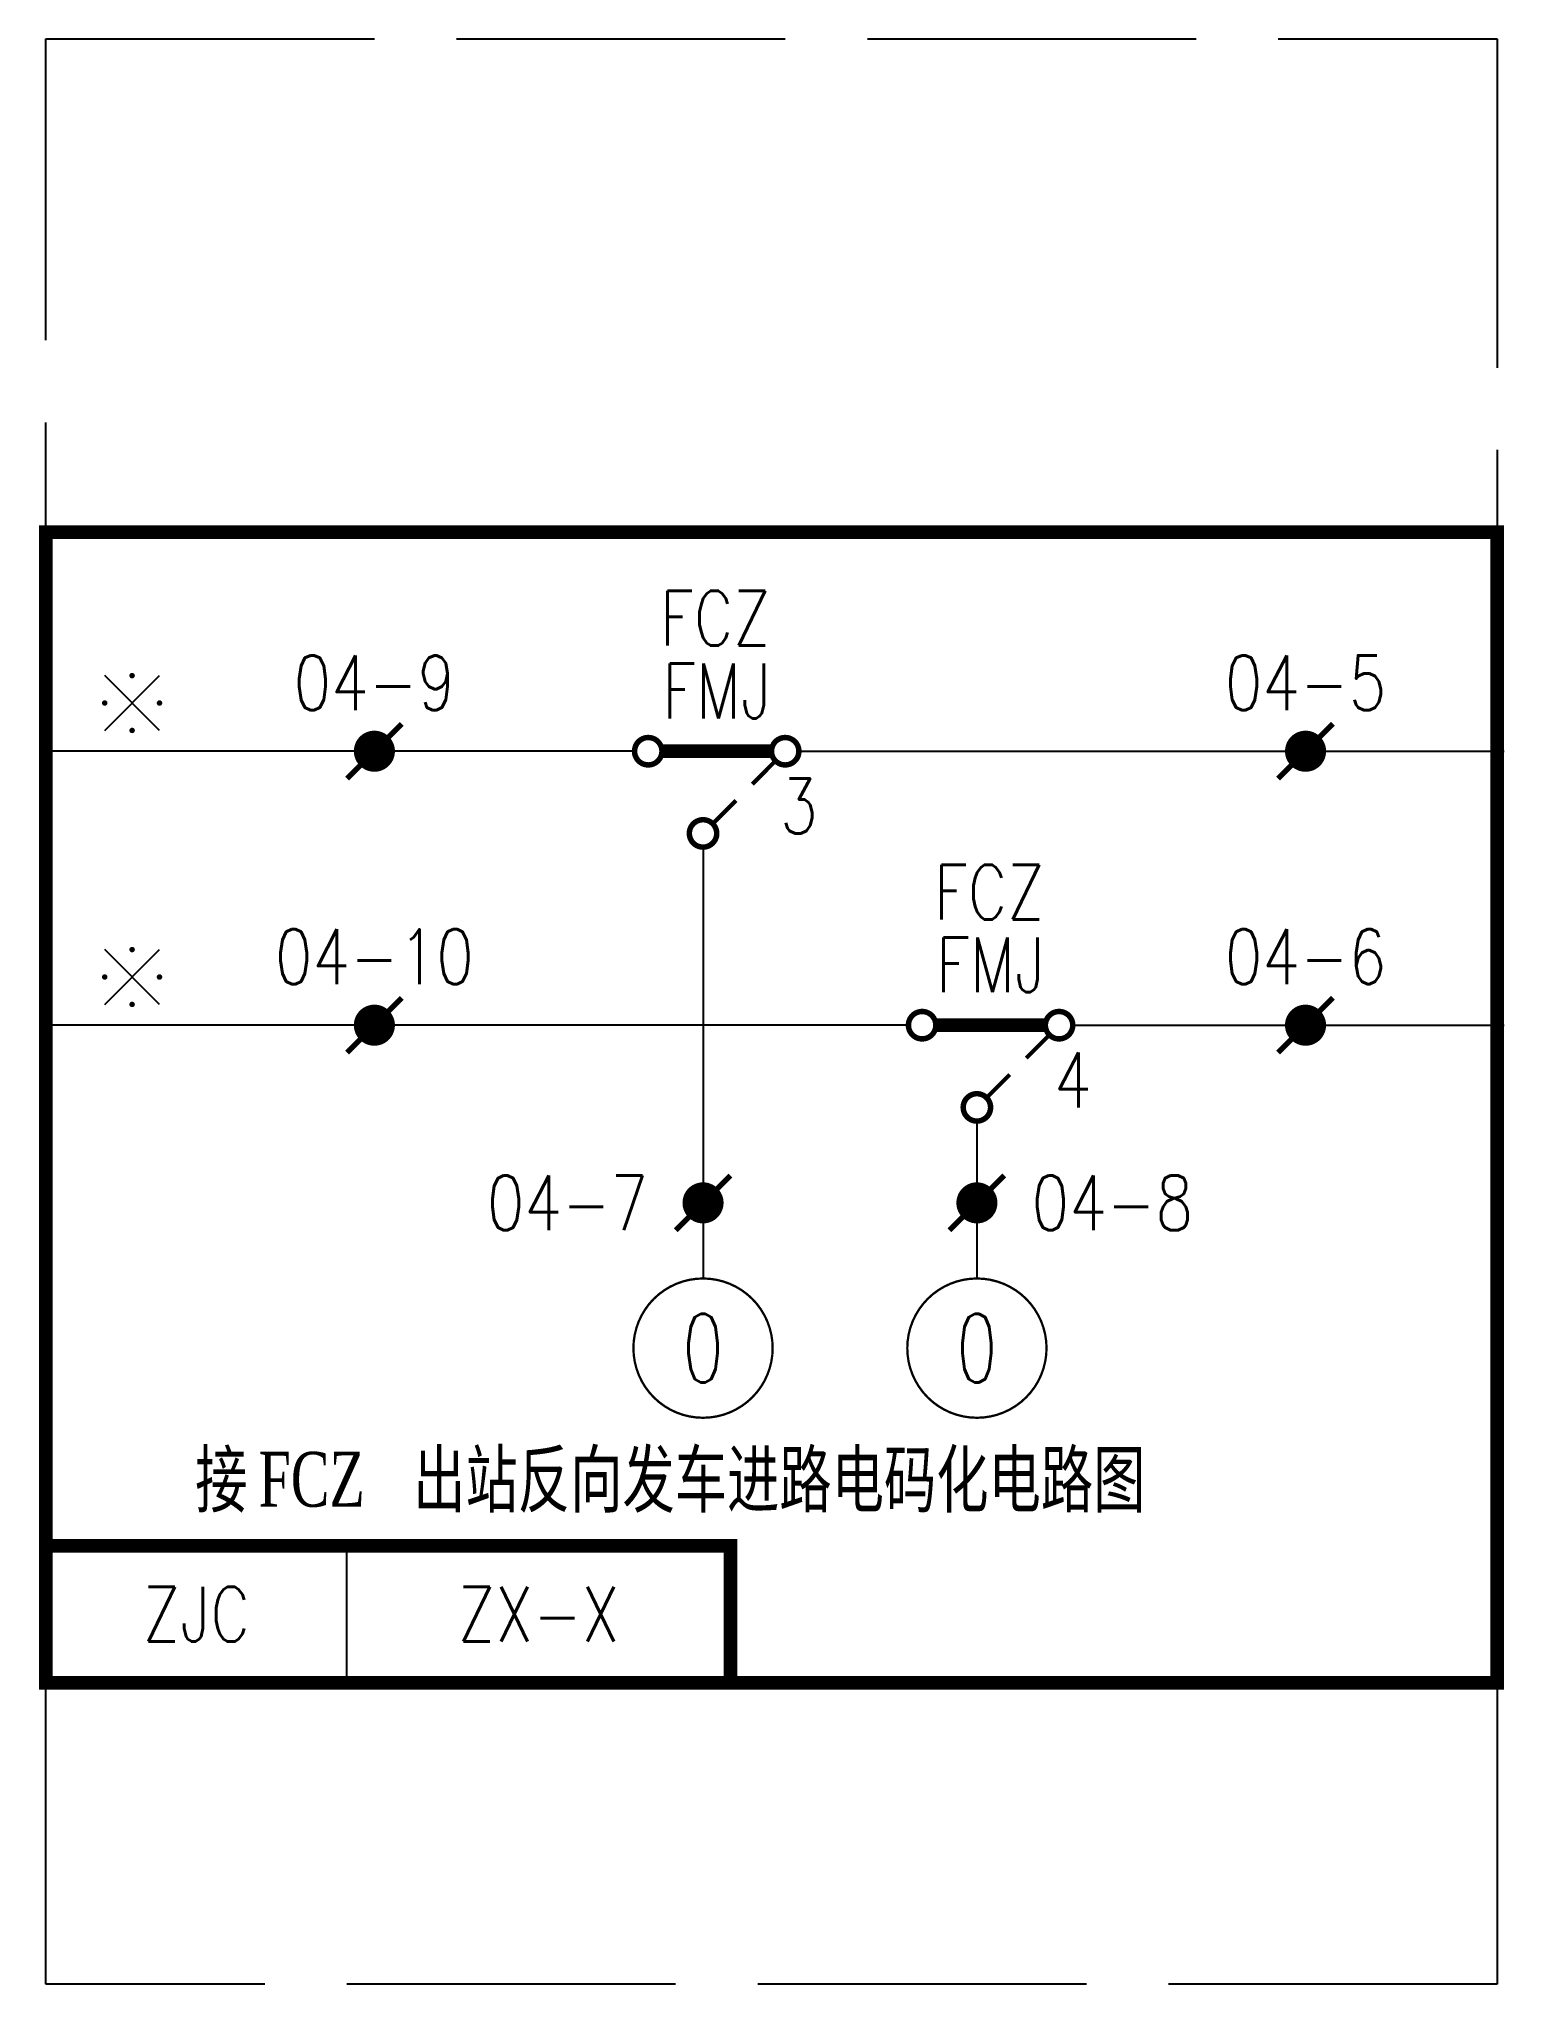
# Model space of a CAD drawing. Header units: millimetres. Extents: x -0.2 to 53.2, y -71 to 0.
import ezdxf
from ezdxf.enums import TextEntityAlignment as Align

# ---------------------------------------------------------------- set-up
doc = ezdxf.new("R2010")
doc.units = ezdxf.units.MM
doc.linetypes.add('ACAD_ISO02W100', pattern=[15, 12, -3])
doc.layers.add('hide', color=7, linetype='Continuous')
doc.styles.add('CHINESE', font='TIMES.TTF', dxfattribs={"width": 0.7})
doc.styles.get("Standard").update_dxf_attribs({"font": 'txt.shx', "bigfont": 'hztxt.shx'})

# ---------------------------------------------------------------- blocks, each defined once
blk = doc.blocks.new('conti_2')
for points in [[(-1, -1), (1, 1)], [(1, -1), (-1, 1)]]:
    blk.add_lwpolyline(points)
for points in [[(0.05, 1, 0.1, 0.1, 1), (-0.05, 1, 0.1, 0.1, 1)], [(-0.95, 0, 0.1, 0.1, 1), (-1.05, 0, 0.1, 0.1, 1)], [(1.05, 0, 0.1, 0.1, 1), (0.95, 0, 0.1, 0.1, 1)], [(0.05, -1, 0.1, 0.1, 1), (-0.05, -1, 0.1, 0.1, 1)]]:
    blk.add_lwpolyline(points, format="xyseb", close=True)
at = {"width": 0.7}
blk.add_attdef('1', (1.451, -0.908), '', height=2, dxfattribs=at)

msp = doc.modelspace()

# ---------------------------------------------------------------- linework, layer by layer
for p, q in [((21.5, -26), (0, -26)), ((27.5, -26), (53.25, -26)), ((24, -29.5), (24, -45.246)), ((31.5, -36), (0, -36)), ((37.5, -36), (53.25, -36)), ((34, -39.5), (34, -45.246))]:
    msp.add_line(p, q)
at = {"color": 7}
msp.add_line((11, -60), (11, -55), dxfattribs=at)
for points, const_width in [([(0, -58), (0, -18), (53, -18), (53, -60), (0, -60), (0, -56)], 0.5), ([(11, -27), (13, -25)], 0.2), ([(45, -27), (47, -25)], 0.2), ([(22.5, -26), (26.5, -26)], 0.5), ([(26.646, -26.354), (25.8, -27.2)], 0.15), ([(25.2, -27.8), (24.354, -28.646)], 0.15), ([(11, -37), (13, -35)], 0.2), ([(45, -37), (47, -35)], 0.2), ([(32.5, -36), (36.5, -36)], 0.5), ([(36.646, -36.354), (35.8, -37.2)], 0.15), ([(35.2, -37.8), (34.354, -38.646)], 0.15), ([(23, -43.485), (25, -41.485)], 0.2), ([(33, -43.485), (35, -41.485)], 0.2)]:
    msp.add_lwpolyline(points, dxfattribs=dict(const_width=const_width))
for points, const_width in [([(11.625, -26, 1), (12.375, -26, 1)], 0.75), ([(21.5, -26, 1), (22.5, -26, 1)], 0.2), ([(26.5, -26, 1), (27.5, -26, 1)], 0.2), ([(45.625, -26, 1), (46.375, -26, 1)], 0.75), ([(23.5, -29, 1), (24.5, -29, 1)], 0.2), ([(11.625, -36, 1), (12.375, -36, 1)], 0.75), ([(31.5, -36, 1), (32.5, -36, 1)], 0.2), ([(36.5, -36, 1), (37.5, -36, 1)], 0.2), ([(45.625, -36, 1), (46.375, -36, 1)], 0.75), ([(33.5, -39, 1), (34.5, -39, 1)], 0.2), ([(23.625, -42.485, 1), (24.375, -42.485, 1)], 0.75), ([(33.625, -42.485, 1), (34.375, -42.485, 1)], 0.75), ([(21.458, -47.787, 1), (26.542, -47.787, 1)], 0.0833), ([(31.458, -47.787, 1), (36.542, -47.787, 1)], 0.0833)]:
    msp.add_lwpolyline(points, format="xyb", close=True, dxfattribs=dict(const_width=const_width))
for points in [[(22, -27.3, 0, 0, 0), (22, -28.3, 0.8, 0, 0), (22, -30.5, 0, 0, 0)], [(32, -37.3, 0, 0, 0), (32, -38.3, 0.8, 0, 0), (32, -40.5, 0, 0, 0)]]:
    msp.add_lwpolyline(points, format="xyseb")
at = {"color": 7, "const_width": 0.5}
for points in [[(0, -55), (0, -60), (25, -60)], [(0, -55), (25, -55), (25, -60)]]:
    msp.add_lwpolyline(points, dxfattribs=at)
at = {"color": 7}
msp.add_lwpolyline([(0, -55), (0, -60), (25, -60)], dxfattribs=at)
at = {"layer": 'hide', "linetype": 'ACAD_ISO02W100'}
msp.add_lwpolyline([(0, 0), (53, 0), (53, -71), (0, -71)], close=True, dxfattribs=at)

# ---------------------------------------------------------------- block references
at = {"color": 3}
for p in [(3.154, -24.241), (3.154, -34.241)]:
    msp.add_blockref('conti_2', p, dxfattribs=at)

# ---------------------------------------------------------------- texts
at = {"color": 3, "width": 0.8}
for s, p in [('FCZ', (24.453, -22.145)), ('04-9', (12, -24.5)), ('04-5', (46, -24.5)), ('FCZ', (34.453, -32.145)), ('04-10', (12, -34.5)), ('04-6', (46, -34.5))]:
    msp.add_text(s, height=2, dxfattribs=at).set_placement(p, align=Align.CENTER)
at = {"width": 0.8}
for s, p in [('FMJ', (24.5, -23.8)), ('3', (27.5, -28)), ('FMJ', (34.5, -33.8)), ('4', (37.5, -38))]:
    msp.add_text(s, height=2, dxfattribs=at).set_placement(p, align=Align.MIDDLE)
msp.add_text('04-7', height=2, dxfattribs=at).set_placement((22, -42.485), align=Align.MIDDLE_RIGHT)
msp.add_text('04-8', height=2, dxfattribs=at).set_placement((36, -42.485), align=Align.MIDDLE_LEFT)
at = {"color": 3, "width": 0.7}
for p in [(24, -47.787), (34, -47.787)]:
    msp.add_text('0', height=2.5, dxfattribs=at).set_placement(p, align=Align.MIDDLE)
at = {"style": 'CHINESE', "width": 0.7}
for s, p in [('接', (6.411, -53.572)), ('出站反向发车进路电码化电路图', (26.786, -53.572))]:
    msp.add_text(s, height=2, dxfattribs=at).set_placement(p, align=Align.CENTER)
at = {"color": 3, "style": 'CHINESE', "width": 0.7}
msp.add_text('FCZ', height=2, dxfattribs=at).set_placement((9.711, -53.572), align=Align.CENTER)
at = {"color": 7, "width": 0.8}
msp.add_text('ZJC', height=2, dxfattribs=at).set_placement((5.5, -57.5), align=Align.MIDDLE)
at = {"color": 5, "width": 0.8}
msp.add_text('ZX-X', height=2, dxfattribs=at).set_placement((18, -57.5), align=Align.MIDDLE)

doc.saveas('drawing.dxf')
